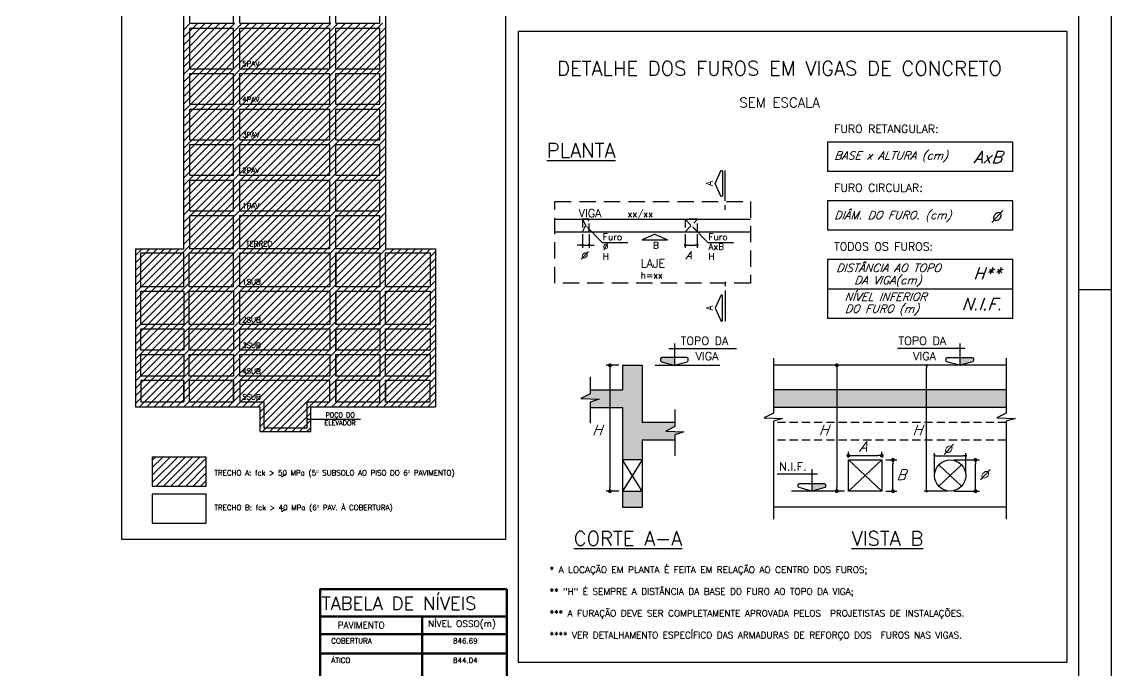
# Model space of a CAD drawing. Extents: x -4245 to 5400, y -2094 to 2406.
# Drawn here: x 3733 to 5400, y 293 to 1285 of the extents above; entities that cross this region are included whole.
import ezdxf
from ezdxf import colors
from ezdxf.entities.mleader import LeaderData, LeaderLine
from ezdxf.enums import TextEntityAlignment as Align
from ezdxf.math import Vec2, Vec3

# ---------------------------------------------------------------- set-up
doc = ezdxf.new("R2010")
doc.units = 0
doc.header["$LTSCALE"] = 50
doc.header["$MEASUREMENT"] = 0
doc.linetypes.add('DASHED', pattern=[0.75, 0.5, -0.25])
doc.linetypes.add('HIDDEN', pattern=[0.375, 0.25, -0.125])
doc.layers.get('0').update_dxf_attribs({"linetype": 'CONTINUOUS'})
doc.layers.get('DEFPOINTS').update_dxf_attribs({"linetype": 'CONTINUOUS'})
doc.layers.add('ARQ-ANO-TXT', color=2, linetype='CONTINUOUS', lineweight=9)
doc.layers.add('ARQ-DET', color=1, linetype='CONTINUOUS', lineweight=9)
for name, color, linetype in [('F-AUX', 2, 'CONTINUOUS'), ('F-AUX-RED', 1, 'CONTINUOUS'), ('F-AUX-YELLOW', 2, 'CONTINUOUS'), ('F-CORTE-INDICAÇÃO', 4, 'CONTINUOUS'), ('F-COTAS', 106, 'CONTINUOUS'), ('F-DET_LINHA', 1, 'CONTINUOUS'), ('F-FURO-PAREDE-TEXTOS', 2, 'CONTINUOUS'), ('F-FUROS', 2, 'HIDDEN'), ('F-LAJES', 3, 'CONTINUOUS'), ('F-LAJES-DIM', 2, 'CONTINUOUS'), ('F-LAJES-NOME', 4, 'CONTINUOUS'), ('F-MARGEM', 1, 'CONTINUOUS'), ('F-SOLIDO', 71, 'CONTINUOUS'), ('F-TEXTO', 6, 'CONTINUOUS'), ('F-TEXTO-CYAN', 4, 'CONTINUOUS'), ('F-TEXTO-GREEN', 3, 'CONTINUOUS'), ('F-TEXTO-YELLOW', 2, 'CONTINUOUS'), ('F-VIGAS', 3, 'CONTINUOUS'), ('F-VIGAS-DIM', 2, 'CONTINUOUS'), ('F-VIGAS-NOME', 4, 'CONTINUOUS')]:
    doc.layers.add(name, color=color, linetype=linetype)
doc.styles.add('CP-TEXT-INCL', font='simplex.shx', dxfattribs={"oblique": 20})
doc.styles.add('CP-TEXTO', font='simplex.shx')
doc.styles.add('MCP', font='simplex.shx')
doc.styles.add('ROMANS', font='simplex.shx')
doc.styles.get("Standard").update_dxf_attribs({"font": 'simplex.shx'})
doc.dimstyles.new('CP-COTAS-75', dxfattribs={"dimscale": 0.8, "dimtxt": 18.75, "dimasz": 7.5, "dimexe": 7.5, "dimexo": 7.5, "dimgap": 3.75, "dimtad": 1, "dimdsep": 46, "dimtxsty": 'CP-TEXT-INCL', "dimblk1": 'DOT', "dimblk2": 'DOT', "dimsah": 1, "dimcen": 13.5, "dimclrd": 256, "dimclre": 256, "dimclrt": 256, "dimadec": 0, "dimazin": 0, "dimtfac": 1, "dimtofl": 0, "dimtmove": 2, "dimatfit": 3, "dimldrblk": 'DOT', "dimfxl": 0, "dimtolj": 1, "dimarcsym": 0})

# ---------------------------------------------------------------- blocks, each defined once
blk = doc.blocks.new('A0-4L_900')
at = {"layer": 'F-MARGEM', "color": 2}
blk.add_line((191.9, 59.4), (192.9, 59.4), dxfattribs=at)
blk.add_lwpolyline([(0, 0), (0, 90), (192.9, 90), (192.9, 0)], close=True, dxfattribs=at)
at = {"layer": 'F-MARGEM', "color": 7}
blk.add_lwpolyline([(2.5, 89), (191.9, 89), (191.9, 1), (2.5, 1)], close=True, dxfattribs=at)
blk = doc.blocks.new('A$C037E4E7A')
at = {"layer": 'ARQ-DET', "lineweight": 50}
for p, q in [((285.3, 1086), (285.3, 0)), ((156.2, 1044.3), (156.2, 0)), ((0, 1017.2), (285.3, 1017.2)), ((0, 987.5), (285.3, 987.5))]:
    blk.add_line(p, q, dxfattribs=at)
at = {"layer": 'ARQ-DET', "lineweight": 70}
blk.add_line((0, 1044.3), (285.3, 1044.3), dxfattribs=at)
at = {"layer": 'ARQ-DET', "lineweight": 50}
blk.add_lwpolyline([(285.3, 0), (0, 0), (0, 1086), (285.3, 1086)], dxfattribs=at)
at = {"layer": 'ARQ-ANO-TXT', "color": 4, "lineweight": 20, "insert": (2.2, 1074.2), "char_height": 20, "width": 545.423, "attachment_point": 1, "style": 'ROMANS'}
blk.add_mtext('TABELA DE NÍVEIS ', dxfattribs=at)
at = {"layer": 'ARQ-ANO-TXT', "color": 4, "char_height": 10, "attachment_point": 1, "style": 'ROMANS'}
for s, insert, width in [('PAVIMENTO', (26.6, 1035.9), 124.262), ('NÍVEL OSSO(m)', (165.1, 1038.1), 127.869)]:
    blk.add_mtext(s, dxfattribs=dict(at, insert=insert, width=width))
at = {"layer": 'F-AUX', "char_height": 8, "attachment_point": 1, "style": 'ROMANS'}
for s, insert, width in [('COBERTURA', (16.9, 1010.7), 88.586), ('846.69', (203.2, 1010.7), 44.093), ('ÁTICO', (16.9, 981), 43.291), ('844.04', (203.2, 981), 44.093)]:
    blk.add_mtext(s, dxfattribs=dict(at, insert=insert, width=width))
blk = doc.blocks.new('_DOT')
at = {"color": 0, "linetype": 'ByBlock'}
blk.add_line((-0.5, 0), (-1, 0), dxfattribs=at)
at = {"color": 0, "linetype": 'ByBlock', "const_width": 0.5}
blk.add_lwpolyline([(-0.25, 0, 1), (0.25, 0, 1)], format="xyb", close=True, dxfattribs=at)
blk = doc.blocks.new('*D109')
at = {"layer": 'DEFPOINTS', "color": 0, "transparency": 16777216}
for p in [(5049.2, 621.1), (4998.1, 614.6), (5049.2, 614.6)]:
    blk.add_point(p, dxfattribs=at)
at = {"layer": 'F-COTAS', "lineweight": -2, "transparency": 16777216}
for p, q in [((4998.1, 620.6), (4998.1, 627.1)), ((5004.1, 621.1), (5043.2, 621.1)), ((5049.2, 620.6), (5049.2, 627.1))]:
    blk.add_line(p, q, dxfattribs=at)
at = {"layer": 'F-COTAS', "lineweight": -2, "transparency": 16777216, "xscale": 6, "yscale": 6, "zscale": 6, "rotation": 180}
blk.add_blockref('_DOT', (4998.1, 621.1), dxfattribs=at)
at = {"layer": 'F-COTAS', "lineweight": -2, "transparency": 16777216, "xscale": 6, "yscale": 6, "zscale": 6}
blk.add_blockref('_DOT', (5049.2, 621.1), dxfattribs=at)
blk = doc.blocks.new('*D110')
at = {"layer": 'DEFPOINTS', "color": 0, "transparency": 16777216}
for p in [(4998.1, 759.4), (4980.3, 566.8), (4998.1, 566.8)]:
    blk.add_point(p, dxfattribs=at)
at = {"layer": 'F-COTAS', "lineweight": -2, "transparency": 16777216}
for p, q in [((4992.1, 759.4), (4974.3, 759.4)), ((4980.3, 753.4), (4980.3, 572.8)), ((4992.1, 566.8), (4974.3, 566.8))]:
    blk.add_line(p, q, dxfattribs=at)
at = {"layer": 'F-COTAS', "lineweight": -2, "transparency": 16777216, "xscale": 6, "yscale": 6, "zscale": 6}
for p, rotation in [((4980.3, 759.4), 90), ((4980.3, 566.8), 270)]:
    blk.add_blockref('_DOT', p, dxfattribs=dict(at, rotation=rotation))
blk = doc.blocks.new('*D111')
at = {"layer": 'DEFPOINTS', "color": 0, "transparency": 16777216}
for p in [(5049.2, 614.6), (5066.2, 614.6), (5049.2, 566.8)]:
    blk.add_point(p, dxfattribs=at)
at = {"layer": 'F-COTAS', "lineweight": -2, "transparency": 16777216}
for p, q in [((5055.2, 614.6), (5072.2, 614.6)), ((5066.2, 572.8), (5066.2, 608.6)), ((5055.2, 566.8), (5072.2, 566.8))]:
    blk.add_line(p, q, dxfattribs=at)
at = {"layer": 'F-COTAS', "lineweight": -2, "transparency": 16777216, "xscale": 6, "yscale": 6, "zscale": 6}
for p, rotation in [((5066.2, 614.6), 90), ((5066.2, 566.8), 270)]:
    blk.add_blockref('_DOT', p, dxfattribs=dict(at, rotation=rotation))
blk = doc.blocks.new('*D112')
at = {"layer": 'DEFPOINTS', "color": 0, "transparency": 16777216}
for p in [(4652.6, 759.4), (4633.2, 566.8), (4652.6, 566.8)]:
    blk.add_point(p, dxfattribs=at)
at = {"layer": 'F-COTAS', "lineweight": -2, "transparency": 16777216}
for p, q in [((4646.6, 759.4), (4627.2, 759.4)), ((4633.2, 753.4), (4633.2, 572.8)), ((4646.6, 566.8), (4627.2, 566.8))]:
    blk.add_line(p, q, dxfattribs=at)
at = {"layer": 'F-COTAS', "lineweight": -2, "transparency": 16777216, "xscale": 6, "yscale": 6, "zscale": 6}
for p, rotation in [((4633.2, 759.4), 90), ((4633.2, 566.8), 270)]:
    blk.add_blockref('_DOT', p, dxfattribs=dict(at, rotation=rotation))
blk = doc.blocks.new('*D113')
at = {"layer": 'DEFPOINTS', "color": 0, "transparency": 16777216}
for p in [(5153.7, 614.6), (5192.4, 614.6), (5153.7, 566.8)]:
    blk.add_point(p, dxfattribs=at)
at = {"layer": 'F-COTAS', "lineweight": -2, "transparency": 16777216}
for p, q in [((5159.7, 614.6), (5198.4, 614.6)), ((5192.4, 572.8), (5192.4, 608.6)), ((5159.7, 566.8), (5198.4, 566.8))]:
    blk.add_line(p, q, dxfattribs=at)
at = {"layer": 'F-COTAS', "lineweight": -2, "transparency": 16777216, "xscale": 6, "yscale": 6, "zscale": 6}
for p, rotation in [((5192.4, 614.6), 90), ((5192.4, 566.8), 270)]:
    blk.add_blockref('_DOT', p, dxfattribs=dict(at, rotation=rotation))
blk = doc.blocks.new('A$C22A91285')
h = blk.add_hatch()
h.set_pattern_fill('ANSI31', color=1, scale=64)
h.set_pattern_definition([(45, (-2444.1215, 1353.0405), (-5.656854, 5.656854), [])])
h.paths.add_polyline_path([(21, 203.2), (211.3, 203.2), (211.3, 165.1), (289.5, 165.1), (289.5, 203.2), (479.9, 203.2), (479.9, 445.1), (404.1, 445.1), (404.1, 790.1), (94.8, 790.1), (94.8, 445.1), (21, 445.1)])
h = blk.add_hatch()
h.set_pattern_fill('ANSI31', color=1, scale=64)
h.set_pattern_definition([(45, (-2418.325, 1254.728), (-5.656854, 5.656854), [])])
h.paths.add_polyline_path([(46.8, 81.9), (129.1, 81.9), (129.1, 126.3), (46.8, 126.3)])
at = {"layer": 'F-AUX'}
for p, q in [((94.8, 790.1), (94.8, 818.3)), ((104.1, 790.1), (104.1, 818.3)), ((171.2, 790.1), (171.2, 818.3)), ((171.2, 790.1), (171.2, 818.3)), ((180.5, 790.1), (180.5, 818.3)), ((318.4, 790.1), (318.4, 818.3)), ((327.7, 790.1), (327.7, 818.3)), ((327.7, 790.1), (327.7, 818.3)), ((394.8, 790.1), (394.8, 818.3)), ((404.1, 790.1), (404.1, 818.3)), ((94.8, 782.7), (94.8, 790.1)), ((104.1, 790.1), (171.2, 790.1)), ((180.5, 790.1), (318.4, 790.1)), ((327.7, 790.1), (394.8, 790.1)), ((404.1, 782.7), (404.1, 790.1)), ((94.8, 720.7), (94.8, 782.7)), ((104.1, 782.7), (171.2, 782.7)), ((104.1, 720.7), (104.1, 782.7)), ((171.2, 720.7), (171.2, 782.7)), ((171.2, 720.7), (171.2, 782.7)), ((180.5, 782.7), (318.4, 782.7)), ((180.5, 720.7), (180.5, 782.7)), ((318.4, 720.7), (318.4, 782.7)), ((327.7, 782.7), (394.8, 782.7)), ((327.7, 720.7), (327.7, 782.7)), ((327.7, 720.7), (327.7, 782.7)), ((394.8, 720.7), (394.8, 782.7)), ((404.1, 720.7), (404.1, 782.7)), ((94.8, 713.3), (94.8, 720.7)), ((104.1, 720.7), (171.2, 720.7)), ((180.5, 720.7), (318.4, 720.7)), ((327.7, 720.7), (394.8, 720.7)), ((404.1, 713.3), (404.1, 720.7)), ((94.8, 666.4), (94.8, 713.3)), ((104.1, 713.3), (171.2, 713.3)), ((104.1, 666.4), (104.1, 713.3)), ((171.2, 666.4), (171.2, 713.3)), ((171.2, 666.4), (171.2, 713.3)), ((180.5, 713.3), (318.4, 713.3)), ((180.5, 666.4), (180.5, 713.3)), ((318.4, 666.4), (318.4, 713.3)), ((327.7, 713.3), (394.8, 713.3)), ((327.7, 666.4), (327.7, 713.3)), ((327.7, 666.4), (327.7, 713.3)), ((394.8, 666.4), (394.8, 713.3)), ((404.1, 666.4), (404.1, 713.3)), ((94.8, 658.9), (94.8, 666.4)), ((94.8, 612), (94.8, 658.9)), ((104.1, 666.4), (171.2, 666.4)), ((104.1, 658.9), (171.2, 658.9)), ((104.1, 612), (104.1, 658.9)), ((171.2, 612), (171.2, 658.9)), ((171.2, 612), (171.2, 658.9)), ((180.5, 666.4), (318.4, 666.4)), ((180.5, 658.9), (318.4, 658.9)), ((180.5, 612), (180.5, 658.9)), ((318.4, 612), (318.4, 658.9)), ((327.7, 666.4), (394.8, 666.4)), ((327.7, 658.9), (394.8, 658.9)), ((327.7, 612), (327.7, 658.9)), ((327.7, 612), (327.7, 658.9)), ((394.8, 612), (394.8, 658.9)), ((404.1, 658.9), (404.1, 666.4)), ((404.1, 612), (404.1, 658.9)), ((94.8, 604.5), (94.8, 612)), ((94.8, 557.6), (94.8, 604.5)), ((104.1, 612), (171.2, 612)), ((104.1, 604.5), (171.2, 604.5)), ((104.1, 557.6), (104.1, 604.5)), ((171.2, 557.6), (171.2, 604.5)), ((171.2, 557.6), (171.2, 604.5)), ((180.5, 612), (318.4, 612)), ((180.5, 604.5), (318.4, 604.5)), ((180.5, 557.6), (180.5, 604.5)), ((318.4, 557.6), (318.4, 604.5)), ((327.7, 612), (394.8, 612)), ((327.7, 604.5), (394.8, 604.5)), ((327.7, 557.6), (327.7, 604.5)), ((327.7, 557.6), (327.7, 604.5)), ((394.8, 557.6), (394.8, 604.5)), ((404.1, 604.5), (404.1, 612)), ((404.1, 557.6), (404.1, 604.5)), ((94.8, 550.2), (94.8, 557.6)), ((94.8, 503.2), (94.8, 550.2)), ((104.1, 557.6), (171.2, 557.6)), ((104.1, 550.2), (171.2, 550.2)), ((104.1, 503.2), (104.1, 550.2)), ((171.2, 503.2), (171.2, 550.2)), ((171.2, 503.2), (171.2, 550.2)), ((180.5, 557.6), (318.4, 557.6)), ((180.5, 550.2), (318.4, 550.2)), ((180.5, 503.2), (180.5, 550.2)), ((318.4, 503.2), (318.4, 550.2)), ((327.7, 557.6), (394.8, 557.6)), ((327.7, 550.2), (394.8, 550.2)), ((327.7, 503.2), (327.7, 550.2)), ((327.7, 503.2), (327.7, 550.2)), ((394.8, 503.2), (394.8, 550.2)), ((404.1, 550.2), (404.1, 557.6)), ((404.1, 503.2), (404.1, 550.2)), ((94.8, 495.8), (94.8, 503.2)), ((104.1, 503.2), (171.2, 503.2)), ((180.5, 503.2), (318.4, 503.2)), ((327.7, 503.2), (394.8, 503.2)), ((404.1, 495.8), (404.1, 503.2)), ((94.8, 445.1), (94.8, 495.8)), ((104.1, 495.8), (171.2, 495.8)), ((104.1, 445.1), (104.1, 495.8)), ((171.2, 445.1), (171.2, 495.8)), ((171.2, 445.1), (171.2, 495.8)), ((180.5, 495.8), (318.4, 495.8)), ((180.5, 445.1), (180.5, 495.8)), ((318.4, 445.1), (318.4, 495.8)), ((327.7, 495.8), (394.8, 495.8)), ((327.7, 445.1), (327.7, 495.8)), ((327.7, 445.1), (327.7, 495.8)), ((394.8, 445.1), (394.8, 495.8)), ((404.1, 445.1), (404.1, 495.8)), ((21, 445.1), (21, 203.2)), ((21, 445.1), (94.8, 445.1)), ((29.2, 438.6), (94.8, 438.6)), ((94.8, 387), (94.8, 438.6)), ((171.2, 445.1), (103, 445.1)), ((103, 438.6), (171.2, 438.6)), ((171.2, 387), (171.2, 438.6)), ((318.4, 445.1), (180.5, 445.1)), ((180.5, 438.6), (318.4, 438.6)), ((394.8, 445.1), (327.7, 445.1)), ((327.7, 438.6), (394.8, 438.6)), ((403.7, 438.6), (471.7, 438.6)), ((404.1, 445.1), (479.9, 445.1)), ((479.9, 445.1), (479.9, 203.2)), ((94.8, 387), (29.2, 387)), ((171.2, 387), (103, 387)), ((318.4, 387), (180.5, 387)), ((394.8, 387), (327.7, 387)), ((471.7, 387), (403.7, 387)), ((29.2, 380.4), (94.8, 380.4)), ((94.8, 380.4), (94.8, 328.9)), ((103, 380.4), (171.2, 380.4)), ((171.2, 380.4), (171.2, 328.9)), ((180.5, 380.4), (318.4, 380.4)), ((327.7, 380.4), (394.8, 380.4)), ((403.7, 380.4), (471.7, 380.4)), ((29.2, 322.3), (94.8, 322.3)), ((94.8, 322.3), (94.8, 289.7)), ((103, 322.3), (171.2, 322.3)), ((171.2, 322.3), (171.2, 289.7)), ((180.5, 322.3), (318.4, 322.3)), ((327.7, 322.3), (394.8, 322.3)), ((403.7, 322.3), (471.7, 322.3)), ((29.2, 283.2), (94.8, 283.2)), ((94.8, 283.2), (94.8, 250.1)), ((103, 283.2), (171.2, 283.2)), ((171.2, 283.2), (171.2, 250.1)), ((180.5, 283.2), (318.4, 283.2)), ((327.7, 283.2), (394.8, 283.2)), ((403.7, 283.2), (471.7, 283.2)), ((21, 203.2), (211.3, 203.2)), ((211.3, 203.2), (211.3, 165.1)), ((289.5, 165.1), (289.5, 203.2)), ((289.5, 203.2), (479.9, 203.2)), ((406.1, 203.2), (406.1, 203.2)), ((211.3, 165.1), (289.5, 165.1))]:
    blk.add_line(p, q, dxfattribs=at)
for points in [[(180.5, 387), (180.5, 438.6)], [(318.4, 438.6), (318.4, 387)], [(318.4, 380.4), (318.4, 328.9), (180.5, 328.9), (180.5, 380.4)], [(318.4, 322.3), (318.4, 289.7), (180.5, 289.7), (180.5, 322.3)], [(318.4, 283.2), (318.4, 250.1), (180.5, 250.1), (180.5, 283.2)], [(327.7, 210.7), (394.8, 210.7), (394.8, 243.5), (327.7, 243.5), (327.7, 210.7), (327.7, 243.5)], [(403.7, 210.7), (471.7, 210.7), (471.7, 243.5), (403.7, 243.5), (403.7, 210.7), (403.7, 243.5)]]:
    blk.add_lwpolyline(points, dxfattribs=at)
at = {"layer": 'F-AUX-RED'}
blk.add_line((283, 184.1), (365.3, 184.1), dxfattribs=at)
blk.add_lwpolyline([(587.2, 0), (0, 0), (0, 1474.8), (587.2, 1474.8)], close=True, dxfattribs=at)
at = {"layer": 'F-AUX-RED', "linetype": 'Continuous'}
for points in [[(46.8, 81.9), (129.1, 81.9), (129.1, 126.3), (46.8, 126.3)], [(46.8, 81.9), (129.1, 81.9), (129.1, 126.3), (46.8, 126.3)], [(46.8, 25), (129.1, 25), (129.1, 69.4), (46.8, 69.4)], [(46.8, 25), (129.1, 25), (129.1, 69.4), (46.8, 69.4)]]:
    blk.add_lwpolyline(points, close=True, dxfattribs=at)
at = {"layer": 'F-AUX-YELLOW'}
for points in [[(29.2, 387), (29.2, 438.6)], [(103, 387), (103, 438.6)], [(327.7, 387), (327.7, 438.6)], [(327.7, 438.6), (327.7, 387)], [(394.8, 438.6), (394.8, 387)], [(403.7, 387), (403.7, 438.6)], [(471.7, 438.6), (471.7, 387)], [(94.8, 328.9), (94.8, 328.9), (29.2, 328.9), (29.2, 380.4)], [(171.2, 328.9), (171.2, 328.9), (103, 328.9), (103, 380.4)], [(394.8, 380.4), (394.8, 328.9), (327.7, 328.9), (327.7, 380.4)], [(327.7, 380.4), (327.7, 328.9)], [(471.7, 380.4), (471.7, 328.9), (403.7, 328.9), (403.7, 380.4)], [(94.8, 289.7), (94.8, 289.7), (29.2, 289.7), (29.2, 322.3)], [(171.2, 289.7), (171.2, 289.7), (103, 289.7), (103, 322.3)], [(394.8, 322.3), (394.8, 289.7), (327.7, 289.7), (327.7, 322.3)], [(327.7, 322.3), (327.7, 289.7)], [(471.7, 322.3), (471.7, 289.7), (403.7, 289.7), (403.7, 322.3)], [(94.8, 250.1), (94.8, 250.1), (29.2, 250.1), (29.2, 283.2)], [(171.2, 250.1), (171.2, 250.1), (103, 250.1), (103, 283.2)], [(394.8, 283.2), (394.8, 250.1), (327.7, 250.1), (327.7, 283.2)], [(327.7, 283.2), (327.7, 250.1)], [(471.7, 283.2), (471.7, 250.1), (403.7, 250.1), (403.7, 283.2)], [(94.8, 243.5), (94.8, 210.7), (94.8, 243.5), (29.2, 243.5), (29.2, 210.7), (94.8, 210.7)], [(171.2, 243.5), (171.2, 210.7), (171.2, 243.5), (103, 243.5), (103, 210.7), (171.2, 210.7)], [(283, 210.7), (318.4, 210.7), (318.4, 243.5), (180.5, 243.5), (180.5, 210.7), (217.9, 210.7)], [(283, 210.7), (283, 170.4), (217.9, 170.4), (217.9, 210.7)]]:
    blk.add_lwpolyline(points, dxfattribs=at)
at = {"layer": 'F-TEXTO-CYAN', "color": 2}
for p, q in [((250.8, 99.4), (244.4, 95.5)), ((250.8, 46.2), (244.4, 42.3))]:
    blk.add_line(p, q, dxfattribs=at)
at = {"layer": 'F-AUX', "style": 'MCP'}
for s, p in [('5PAV     ', (184.2, 724.2)), ('4PAV     ', (184.2, 669.8)), ('3PAV     ', (184.2, 615.4)), ('2PAV     ', (184.2, 561.1)), ('1PAV', (184.2, 506.7)), ('TERREO', (190, 448.6)), ('1SUB', (184.2, 390.4)), ('2SUB', (184.2, 332.3)), ('3SUB', (184.2, 293.2)), ('4SUB     ', (184.2, 253.6)), ('5SUB', (184.2, 214.2))]:
    blk.add_text(s, height=8, dxfattribs=at).set_placement(p)
at = {"layer": 'F-TEXTO-CYAN', "color": 2, "style": 'CP-TEXTO'}
for s, p in [('TRECHO A: fck > 50 MPa (5º SUBSOLO AO PISO DO 6º PAVIMENTO)', (141.7, 98.1)), ('TRECHO B: fck > 40 MPa (6º PAV. À COBERTURA)', (141.7, 44.9))]:
    blk.add_text(s, height=8, dxfattribs=at).set_placement(p)
at = {"layer": 'F-TEXTO-YELLOW', "style": 'CP-TEXTO'}
for s, p in [('POÇO DO', (311.9, 187)), ('ELEVADOR  ', (310.1, 174.8))]:
    blk.add_text(s, height=7.2, dxfattribs=at).set_placement(p)

msp = doc.modelspace()

# ---------------------------------------------------------------- hatches: boundary and pattern name
at = {"layer": 'F-SOLIDO'}
h = msp.add_hatch(color=256, dxfattribs=at)
edge = h.paths.add_edge_path()
edge.add_line((4731.709, 771.214), (4712.709, 771.214))
edge.add_ellipse((4712.709, 769.214), major_axis=(1.414, 1.414), ratio=1, start_angle=45, end_angle=135)
edge.add_line((4710.709, 769.214), (4710.709, 766.702))
edge.add_ellipse((4712.709, 766.702), major_axis=(-1.414, 1.414), ratio=1, start_angle=45, end_angle=118.300756)
edge.add_line((4712.135, 764.787), (4731.135, 759.387))
edge.add_ellipse((4731.709, 761.302), major_axis=(1.414, 1.414), ratio=1, start_angle=208.300756, end_angle=225)
edge.add_line((4731.709, 759.302), (4731.709, 771.214))
h = msp.add_hatch(color=256, dxfattribs=at)
edge = h.paths.add_edge_path()
edge.add_line((5168.379, 771.214), (5187.379, 771.214))
edge.add_ellipse((5187.379, 769.214), major_axis=(-1.414, 1.414), ratio=1, start_angle=225, end_angle=315, ccw=False)
edge.add_line((5189.379, 769.214), (5189.379, 766.702))
edge.add_ellipse((5187.379, 766.702), major_axis=(1.414, 1.414), ratio=1, start_angle=241.699244, end_angle=315, ccw=False)
edge.add_line((5187.953, 764.787), (5168.953, 759.387))
edge.add_ellipse((5168.379, 761.302), major_axis=(-1.414, 1.414), ratio=1, start_angle=135, end_angle=151.699244, ccw=False)
edge.add_line((5168.379, 759.302), (5168.379, 771.214))
for points in [[(4652.623, 721.666), (4602.863, 721.666), (4602.863, 715.702), (4588.735, 708.642), (4616.51, 707.595), (4602.863, 703.195), (4602.863, 694.571), (4652.623, 694.571), (4652.623, 614.571), (4682.623, 614.571), (4682.623, 644.571), (4732.623, 644.571), (4732.623, 653.195), (4746.27, 657.595), (4718.495, 658.642), (4732.623, 665.702), (4732.623, 671.666), (4682.623, 671.666), (4682.623, 759.387), (4652.623, 759.387)], [(5239.382, 694.571), (5239.382, 721.666), (4883.294, 721.666), (4883.294, 694.571)], [(4682.623, 542.35), (4682.623, 566.82), (4652.623, 566.82), (4652.623, 542.35)]]:
    msp.add_hatch(color=256, dxfattribs=at).paths.add_polyline_path(points)
h = msp.add_hatch(color=256, dxfattribs=at)
edge = h.paths.add_edge_path()
edge.add_line((4942.192, 578.647), (4961.192, 578.647))
edge.add_ellipse((4961.192, 576.647), major_axis=(-1.414, 1.414), ratio=1, start_angle=225, end_angle=315, ccw=False)
edge.add_line((4963.192, 576.647), (4963.192, 574.135))
edge.add_ellipse((4961.192, 574.135), major_axis=(1.414, 1.414), ratio=1, start_angle=241.699244, end_angle=315, ccw=False)
edge.add_line((4961.766, 572.22), (4942.766, 566.82))
edge.add_ellipse((4942.192, 568.735), major_axis=(-1.414, 1.414), ratio=1, start_angle=135, end_angle=151.699244, ccw=False)
edge.add_line((4942.192, 566.735), (4942.192, 578.647))

# ---------------------------------------------------------------- linework, layer by layer
at = {"layer": 'F-AUX'}
for p, q in [((4723.31, 785.35), (4826.913, 785.35)), ((4731.709, 792.804), (4731.709, 759.302)), ((5176.778, 785.35), (5073.174, 785.35)), ((5168.379, 792.804), (5168.379, 759.302)), ((4942.192, 600.237), (4942.192, 566.735)), ((4950.591, 592.783), (4889.189, 592.783))]:
    msp.add_line(p, q, dxfattribs=at)
for points in [[(4731.135, 759.387, 0.14676884), (4732.284, 759.387), (4751.284, 764.787, 0.33120617), (4752.709, 766.702), (4752.709, 769.214, 0.41421356), (4750.709, 771.214), (4712.709, 771.214, 0.41421356), (4710.709, 769.214), (4710.709, 766.702, 0.33120617), (4712.135, 764.787), (4731.135, 759.387, 0.14676884), (4732.284, 759.387)], [(5168.953, 759.387, -0.14676884), (5167.804, 759.387), (5148.804, 764.787, -0.33120617), (5147.379, 766.702), (5147.379, 769.214, -0.41421356), (5149.379, 771.214), (5187.379, 771.214, -0.41421356), (5189.379, 769.214), (5189.379, 766.702, -0.33120617), (5187.953, 764.787), (5168.953, 759.387, -0.14676884), (5167.804, 759.387)], [(4942.766, 566.82, -0.14676884), (4941.617, 566.82), (4922.617, 572.22, -0.33120617), (4921.192, 574.135), (4921.192, 576.647, -0.41421356), (4923.192, 578.647), (4961.192, 578.647, -0.41421356), (4963.192, 576.647), (4963.192, 574.135, -0.33120617), (4961.766, 572.22), (4942.766, 566.82, -0.14676884), (4941.617, 566.82)]]:
    msp.add_lwpolyline(points, format="xyb", dxfattribs=at)
at = {"layer": 'F-AUX-RED'}
for p, q in [((5049.213, 566.82), (4998.112, 614.571)), ((4998.112, 566.82), (5049.213, 614.571)), ((5171.178, 574.394), (5136.288, 606.996)), ((5136.288, 574.394), (5171.178, 606.996)), ((4991.566, 566.82), (4910.771, 566.82))]:
    msp.add_line(p, q, dxfattribs=at)
msp.add_lwpolyline([(4702.142, 759.387), (4801.395, 759.387)], dxfattribs=at)
at = {"layer": 'F-CORTE-INDICAÇÃO'}
for p, q in [((4809.417, 1010.925), (4809.417, 1057.592)), ((4809.417, 997.592), (4809.417, 1004.259)), ((4809.417, 887.078), (4809.417, 880.411)), ((4809.417, 873.744), (4809.417, 827.078))]:
    msp.add_line(p, q, dxfattribs=at)
for points in [[(4805.417, 1018.925, -0.80258485), (4802.875, 1018.362), (4793.908, 1037.592), (4802.875, 1056.822, -0.80258485), (4805.417, 1056.259)], [(4805.417, 865.744, 0.80258485), (4802.875, 866.308), (4793.908, 847.078), (4802.875, 827.848, 0.80258485), (4805.417, 828.411)]]:
    msp.add_lwpolyline(points, format="xyb", close=True, dxfattribs=at)
for points in [[(4701.792, 960.241), (4682.561, 951.273)], [(4682.561, 951.273), (4721.022, 951.273)], [(4701.792, 960.241), (4721.022, 951.273)]]:
    msp.add_lwpolyline(points, dxfattribs=at)
at = {"layer": 'F-COTAS'}
for p, q in [((4591.193, 959.931), (4591.193, 939.311)), ((4601.193, 959.931), (4601.193, 939.311)), ((4748.229, 959.931), (4748.229, 939.311)), ((4766.858, 959.931), (4766.858, 939.311)), ((4587.193, 943.311), (4583.193, 943.311)), ((4591.193, 943.311), (4601.193, 943.311)), ((4605.193, 943.311), (4609.193, 943.311)), ((4752.229, 943.311), (4762.858, 943.311)), ((5130.787, 759.387), (5113.714, 759.387)), ((5117.714, 570.82), (5117.714, 755.387)), ((5129.858, 594.695), (5129.858, 625.086)), ((5133.858, 621.086), (5173.609, 621.086)), ((5177.609, 594.695), (5177.609, 625.086)), ((5149.733, 566.82), (5113.714, 566.82))]:
    msp.add_line(p, q, dxfattribs=at)
at = {"layer": 'F-DET_LINHA', "color": 1}
for p, q in [((5249.775, 1101.189), (4966.01, 1101.189)), ((4966.01, 1101.189), (4966.01, 1056.189)), ((5249.775, 1056.189), (5249.775, 1101.189)), ((5249.775, 1056.189), (4966.01, 1056.189)), ((5249.775, 1011.189), (4966.01, 1011.189)), ((4966.01, 1011.189), (4966.01, 966.189)), ((5249.775, 966.189), (5249.775, 1011.189)), ((5249.775, 966.189), (4966.01, 966.189)), ((4966.01, 921.189), (4966.01, 876.189)), ((5249.775, 921.189), (4966.01, 921.189)), ((5249.775, 876.189), (5249.775, 921.189)), ((5249.775, 876.189), (4966.01, 876.189)), ((4966.01, 876.189), (4966.01, 831.189)), ((5249.775, 831.189), (5249.775, 876.189)), ((5249.775, 831.189), (4966.01, 831.189)), ((4883.294, 770.162), (4883.294, 686.253)), ((5239.382, 770.162), (5239.382, 686.253)), ((4602.863, 741.684), (4602.863, 715.702)), ((4602.863, 715.702), (4588.735, 708.642)), ((4588.735, 708.642), (4616.51, 707.595)), ((4616.51, 707.595), (4602.863, 703.195)), ((4602.863, 703.195), (4602.863, 670.712)), ((4732.623, 691.684), (4732.623, 665.702)), ((4883.294, 686.253), (4869.167, 679.193)), ((5239.382, 686.253), (5225.254, 679.193)), ((4869.167, 679.193), (4896.942, 678.146)), ((4896.942, 678.146), (4883.294, 673.746)), ((4883.294, 673.746), (4883.294, 523.817)), ((5225.254, 679.193), (5253.03, 678.146)), ((5253.03, 678.146), (5239.382, 673.746)), ((5239.382, 673.746), (5239.382, 523.817)), ((4732.623, 665.702), (4718.495, 658.642)), ((4718.495, 658.642), (4746.27, 657.595)), ((4746.27, 657.595), (4732.623, 653.195)), ((4732.623, 653.195), (4732.623, 620.712)), ((4682.623, 566.82), (4652.623, 614.571)), ((4682.623, 614.571), (4652.623, 566.82))]:
    msp.add_line(p, q, dxfattribs=at)
at = {"layer": 'F-DET_LINHA', "color": 3}
for p, q in [((4652.623, 759.387), (4682.623, 759.387)), ((4652.623, 759.387), (4652.623, 721.666)), ((4682.623, 759.387), (4682.623, 671.666)), ((4602.863, 721.666), (4652.623, 721.666)), ((5239.382, 721.666), (4883.294, 721.666)), ((4602.863, 694.571), (4652.623, 694.571)), ((4652.623, 694.571), (4652.623, 542.35)), ((5239.382, 694.571), (4883.294, 694.571)), ((4732.623, 671.666), (4682.623, 671.666)), ((4682.623, 644.571), (4682.623, 542.35)), ((4732.623, 644.571), (4682.623, 644.571)), ((4682.623, 614.571), (4652.623, 614.571)), ((4652.623, 566.82), (4682.623, 566.82)), ((4652.623, 542.35), (4682.623, 542.35))]:
    msp.add_line(p, q, dxfattribs=at)
at = {"layer": 'F-DET_LINHA', "color": 2}
for p, q in [((5239.382, 759.387), (4883.294, 759.387)), ((5239.382, 542.35), (4883.294, 542.35))]:
    msp.add_line(p, q, dxfattribs=at)
at = {"layer": 'F-DET_LINHA', "color": 1, "linetype": 'HIDDEN'}
for p, q in [((5239.382, 671.666), (4883.294, 671.666)), ((5239.382, 644.571), (4883.294, 644.571))]:
    msp.add_line(p, q, dxfattribs=at)
at = {"layer": 'F-DET_LINHA', "color": 1}
msp.add_lwpolyline([(4492.664, 305.201), (5332.664, 305.201), (5332.664, 1270.201), (4492.664, 1270.201)], close=True, dxfattribs=at)
at = {"layer": 'F-DET_LINHA', "color": 1, "linetype": 'DASHED'}
msp.add_lwpolyline([(4548.978, 1010.356), (4848.405, 1010.356), (4848.405, 885.144), (4548.978, 885.144)], close=True, dxfattribs=at)
at = {"layer": 'F-FUROS'}
for points in [[(4591.193, 982.931), (4591.193, 963.931), (4601.193, 963.931), (4601.193, 982.931), (4591.193, 982.931)], [(4591.193, 963.931), (4601.193, 982.931)], [(4591.193, 982.931), (4601.193, 963.931)], [(4748.229, 982.931), (4748.229, 963.931), (4767.229, 963.931), (4767.229, 982.931), (4748.229, 982.931)], [(4748.229, 963.931), (4767.229, 982.931)], [(4748.229, 982.931), (4767.229, 963.931)]]:
    msp.add_lwpolyline(points, dxfattribs=at)
at = {"layer": 'F-LAJES'}
for points in [[(4548.978, 982.931), (4848.405, 982.931)], [(4548.978, 963.931), (4848.405, 963.931)]]:
    msp.add_lwpolyline(points, dxfattribs=at)
at = {"layer": 'F-VIGAS', "linetype": 'Continuous'}
msp.add_lwpolyline([(4998.112, 614.571), (5049.213, 614.571), (5049.213, 566.82), (4998.112, 566.82)], close=True, dxfattribs=at)
msp.add_circle((5153.733, 590.695), 23.875, dxfattribs=at)

# ---------------------------------------------------------------- block references
at = {"layer": 'F-AUX-RED'}
msp.add_blockref('A$C037E4E7A', (4189.867, -669.167), dxfattribs=at)
at = {"layer": 'F-COTAS'}
msp.add_blockref('A$C22A91285', (3886.136, 492.732), dxfattribs=at)
at = {"layer": 'F-COTAS', "xscale": 4, "yscale": 4, "zscale": 4}
for p in [(4591.193, 943.311), (4766.858, 943.311), (5177.609, 621.086)]:
    msp.add_blockref('_DOT', p, dxfattribs=at)
for p, rotation in [((4601.193, 943.311), 180), ((4748.229, 943.311), 180), ((5117.714, 759.387), 90), ((5129.858, 621.086), 180), ((5117.714, 566.82), 270)]:
    msp.add_blockref('_DOT', p, dxfattribs=dict(at, rotation=rotation))
at = {"layer": 'F-MARGEM', "linetype": 'Continuous', "xscale": 50, "yscale": 50, "zscale": 50}
msp.add_blockref('A0-4L_900', (-4244.836, -2094.493), dxfattribs=at)

# ---------------------------------------------------------------- texts
at = {"layer": 'F-CORTE-INDICAÇÃO', "style": 'ROMANS'}
for p in [(4785.575, 1037.592), (4785.575, 847.078)]:
    msp.add_attdef('A', text='A', height=10, rotation=90, dxfattribs=at).set_placement(p, align=Align.MIDDLE_CENTER)
msp.add_attdef('B', text='A', height=10, dxfattribs=at).set_placement((4703.513, 943.033), align=Align.MIDDLE_CENTER)
at = {"layer": 'F-FURO-PAREDE-TEXTOS', "linetype": 'Continuous', "style": 'MCP'}
for s, p in [('Furo', (4622.316, 951.025)), ('Furo', (4783.853, 951.025)), ('%%C', (4622.316, 936.025)), ('AxB', (4783.853, 936.025)), ('H', (4622.316, 921.025)), ('H', (4783.853, 921.025))]:
    msp.add_text(s, height=10, dxfattribs=at).set_placement(p)
at = {"layer": 'F-LAJES-DIM', "linetype": 'Continuous', "style": 'MCP'}
msp.add_text('h=xx', height=10, dxfattribs=at).set_placement((4680.112, 892.132))
at = {"layer": 'F-LAJES-NOME', "linetype": 'Continuous', "style": 'MCP'}
msp.add_text('LAJE', height=12.5, dxfattribs=at).set_placement((4680.112, 909.132))
at = {"layer": 'F-TEXTO', "style": 'ROMANS'}
for s, p in [('%%UPLANTA', (4536.57, 1077.465)), ('%%UCORTE A-A', (4577.729, 483.413)), ('%%UVISTA B', (5002.943, 483.413))]:
    msp.add_text(s, height=21.875, dxfattribs=at).set_placement(p)
at = {"layer": 'F-TEXTO', "insert": (4892.664, 1213.81), "char_height": 21.875, "width": 750, "attachment_point": 5, "style": 'ROMANS'}
msp.add_mtext('DETALHE DOS FUROS EM VIGAS DE CONCRETO', dxfattribs=at)
at = {"layer": 'F-TEXTO-CYAN', "style": 'ROMANS', "oblique": 20}
for s, height, p in [('AxB', 18.375, (5188.949, 1069.023)), ('%%C', 18.375, (5214.816, 977.815)), ('Ø', 12, (4587.257, 921.722)), ('A', 12, (4748.607, 921.722)), ('H**', 18.375, (5188.694, 890.773)), ('N.I.F.', 18.375, (5171.048, 843.689)), ('H', 15.75, (4606.027, 652.71)), ('H', 15.75, (4952.601, 652.71)), ('H', 15.75, (5095.868, 652.71)), ('A', 15.75, (5014.21, 627.223)), ('Ø', 15.75, (5142.081, 623.081)), ('B', 15.75, (5071.661, 583.978)), ('Ø', 15.75, (5197.894, 583.978))]:
    msp.add_text(s, height=height, dxfattribs=at).set_placement(p)
at = {"layer": 'F-TEXTO-CYAN', "color": 3, "insert": (4540.889, 451.513), "char_height": 10, "width": 748.96227, "attachment_point": 1, "style": 'ROMANS'}
msp.add_mtext('* A LOCAÇÃO EM PLANTA É FEITA EM RELAÇÃO AO CENTRO DOS FUROS;  \\P\\P** "H" É SEMPRE A DISTÂNCIA DA BASE DO FURO AO TOPO DA VIGA;  \\P\\P*** A FURAÇÃO DEVE SER COMPLETAMENTE APROVADA PELOS  PROJETISTAS DE INSTALAÇÕES.  \\P\\P**** VER DETALHAMENTO ESPECÍFICO DAS ARMADURAS DE REFORÇO DOS  FUROS NAS VIGAS.', dxfattribs=at)
at = {"layer": 'F-TEXTO-GREEN', "style": 'ROMANS'}
for s, height, p in [('FURO RETANGULAR:', 12.25, (4976.295, 1115.076)), ('FURO CIRCULAR:', 12.25, (4976.295, 1025.076)), ('TODOS OS FUROS:', 12.25, (4976.295, 935.076)), ('TOPO DA', 12.5, (4741.451, 790.725)), ('TOPO DA', 12.5, (5074.708, 790.725)), ('VIGA', 12.5, (4764.254, 767.078)), ('VIGA', 12.5, (5097.143, 767.078)), ('N.I.F.', 12.5, (4892.148, 598.158))]:
    msp.add_text(s, height=height, dxfattribs=at).set_placement(p)
at = {"layer": 'F-TEXTO-YELLOW', "style": 'ROMANS'}
msp.add_text('SEM ESCALA', height=15, dxfattribs=at).set_placement((4831.161, 1154.083))
at = {"layer": 'F-TEXTO-YELLOW', "style": 'ROMANS', "oblique": 20}
for s, p in [('BASE x ALTURA (cm)', (4976.295, 1074.398)), ('DIÂM. DO FURO. (cm)', (4976.295, 983.19)), ('DISTÂNCIA AO TOPO', (4979.2, 902.461)), ('DA VIGA(cm)', (5006.89, 883.76)), ('NÍVEL INFERIOR', (4991.956, 858.227)), ('DO FURO (m)', (4992.502, 839.902))]:
    msp.add_text(s, height=12.25, dxfattribs=at).set_placement(p)
at = {"layer": 'F-VIGAS-DIM', "linetype": 'Continuous', "style": 'MCP'}
msp.add_text('xx/xx', height=10, dxfattribs=at).set_placement((4660.363, 986.056))
at = {"layer": 'F-VIGAS-NOME', "linetype": 'Continuous', "style": 'MCP'}
msp.add_text('VIGA', height=12.5, dxfattribs=at).set_placement((4585.363, 986.056))

# ---------------------------------------------------------------- dimensions: what is measured, and where the dimension line sits
at = {"layer": 'F-COTAS'}
for base, p1, p2, picture, middle in [((4633.155, 566.82), (4652.623, 759.387), (4652.623, 566.82), '*D112', (4633.155, 663.103)), ((4980.265, 566.82), (4998.112, 759.387), (4998.112, 566.82), '*D110', (4980.265, 663.103)), ((5066.195, 614.571), (5049.213, 566.82), (5049.213, 614.571), '*D111', (5066.195, 590.695)), ((5192.427, 614.571), (5153.733, 566.82), (5153.733, 614.571), '*D113', (5192.427, 590.695))]:
    dim = msp.add_linear_dim(base=base, p1=p1, p2=p2, angle=90, text=' ', dimstyle='CP-COTAS-75', dxfattribs=at)
    dim.commit()
    dim.dimension.update_dxf_attribs({"geometry": picture, "text_midpoint": middle})
dim = msp.add_linear_dim(base=(5049.213, 621.086), p1=(4998.112, 614.571), p2=(5049.213, 614.571), text=' ', dimstyle='CP-COTAS-75', dxfattribs=at)
dim.commit()
dim.dimension.update_dxf_attribs({"geometry": '*D109', "text_midpoint": (5023.663, 621.086)})

# ---------------------------------------------------------------- leaders
at = {"layer": 'F-FURO-PAREDE-TEXTOS', "linetype": 'Continuous'}
ml = msp.add_multileader_mtext('Standard', dxfattribs=at)
ml.set_content('', color=256)
ml.set_leader_properties()
ml.build(insert=Vec2(0, 0))
ctx = ml.context
ctx.base_point, ctx.plane_origin = Vec3(4660.453, 947.425), Vec3(4596.193, 993.431)
notes = []
notes.append((ctx, [(0, (1, 1, 0), (4621.184, 947.425), (1, 0), 39.268, [(0, [(4596.193, 973.431)], 0, [])])]))
ctx.mtext.insert, ctx.mtext.flow_direction = Vec3(4662.453, 949.425), 5
ml = msp.add_multileader_mtext('Standard', dxfattribs=at)
ml.set_content('', color=256)
ml.set_leader_properties()
ml.build(insert=Vec2(0, 0))
ctx = ml.context
ctx.base_point, ctx.plane_origin = Vec3(4821.989, 947.425), Vec3(4757.729, 993.431)
notes.append((ctx, [(0, (1, 1, 0), (4782.72, 947.425), (1, 0), 39.268, [(0, [(4757.729, 973.431)], 0, [])])]))
ctx.mtext.insert, ctx.mtext.flow_direction = Vec3(4823.989, 949.425), 5
for ctx, leaders in notes:
    for number, flags, end, landing, length, lines in leaders:
        leader = LeaderData()
        leader.index, (leader.has_last_leader_line, leader.has_dogleg_vector, leader.attachment_direction) = number, flags
        leader.last_leader_point, leader.dogleg_vector, leader.dogleg_length = Vec3(end), Vec3(landing), length
        for number, points, colour, breaks in lines:
            line = LeaderLine()
            line.index, line.vertices, line.color, line.breaks = number, Vec3.list(points), colors.encode_raw_color(colour), breaks
            leader.lines.append(line)
        ctx.leaders.append(leader)

doc.saveas('drawing.dxf')
